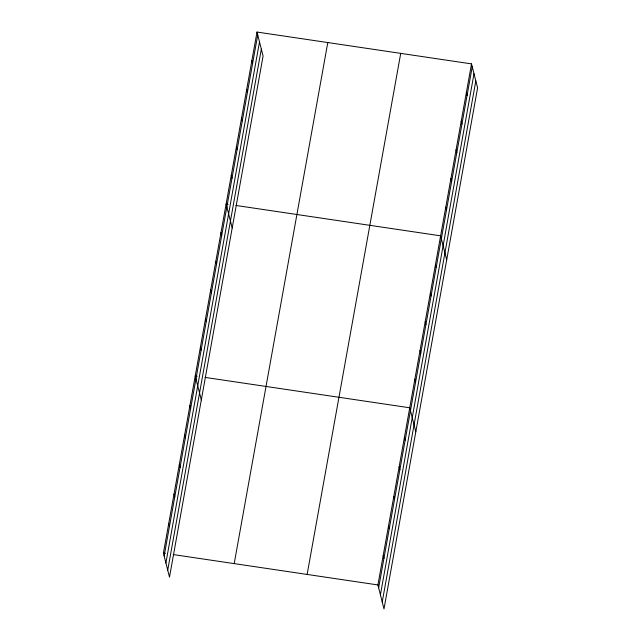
<?xml version="1.0" encoding="UTF-8"?>
<svg xmlns="http://www.w3.org/2000/svg" width="641" height="641" viewBox="0 0 641 641"><rect width="100%" height="100%" fill="white"/><g stroke="black" fill="none" stroke-linecap="round" stroke-linejoin="round"><path stroke-width="0.96" d="M257.009 32.05L263.082 56.055L169.488 577.116L163.415 553.111L257.009 32.05L471.512 63.884L477.585 87.889L383.991 608.95L377.918 584.945L471.512 63.884M164.144 555.987L257.738 34.926M165.907 562.958L259.501 41.897M167.726 570.145L261.32 49.085M234.205 563.615L327.791 42.554M307.135 574.44L400.721 53.379M378.647 587.821L472.233 66.768M380.409 594.792L474.003 73.739M382.228 601.979L475.822 80.918M228.092 204.295L226.121 203.998L232.194 228.004M235.952 205.457L440.623 235.832L446.697 259.837M197.204 376.243L195.241 375.947L201.314 399.952M205.072 377.405L409.735 407.788L415.817 431.794M163.415 553.111L165.386 553.399M173.246 554.569L377.918 584.945M466.36 92.544L467.089 95.421M461.216 121.205L461.945 124.082M456.063 149.858L456.793 152.742M450.919 178.519L451.649 181.395M445.767 207.179L446.497 210.056M435.479 264.493L436.209 267.369M430.327 293.153L431.056 296.03M425.183 321.806L425.912 324.691M420.031 350.467L420.76 353.343M414.887 379.127L415.616 382.004M404.439 437.314L405.16 440.191M399.135 466.84L399.864 469.717M393.83 496.366L394.56 499.243M388.526 525.892L389.255 528.769M383.222 555.418L383.951 558.295M251.857 60.711L252.586 63.587M246.713 89.363L247.442 92.248M241.561 118.024L242.29 120.901M236.417 146.685L237.146 149.561M231.273 175.338L232.002 178.222M220.977 232.659L221.706 235.535M215.825 261.32L216.554 264.196M210.681 289.972L211.41 292.849M205.537 318.633L206.258 321.51M200.385 347.294L201.114 350.17M189.936 405.473L190.665 408.357M184.632 434.999L185.361 437.883M179.328 464.525L180.057 467.409M174.023 494.059L174.753 496.935M168.719 523.585L169.448 526.461"/></g></svg>
